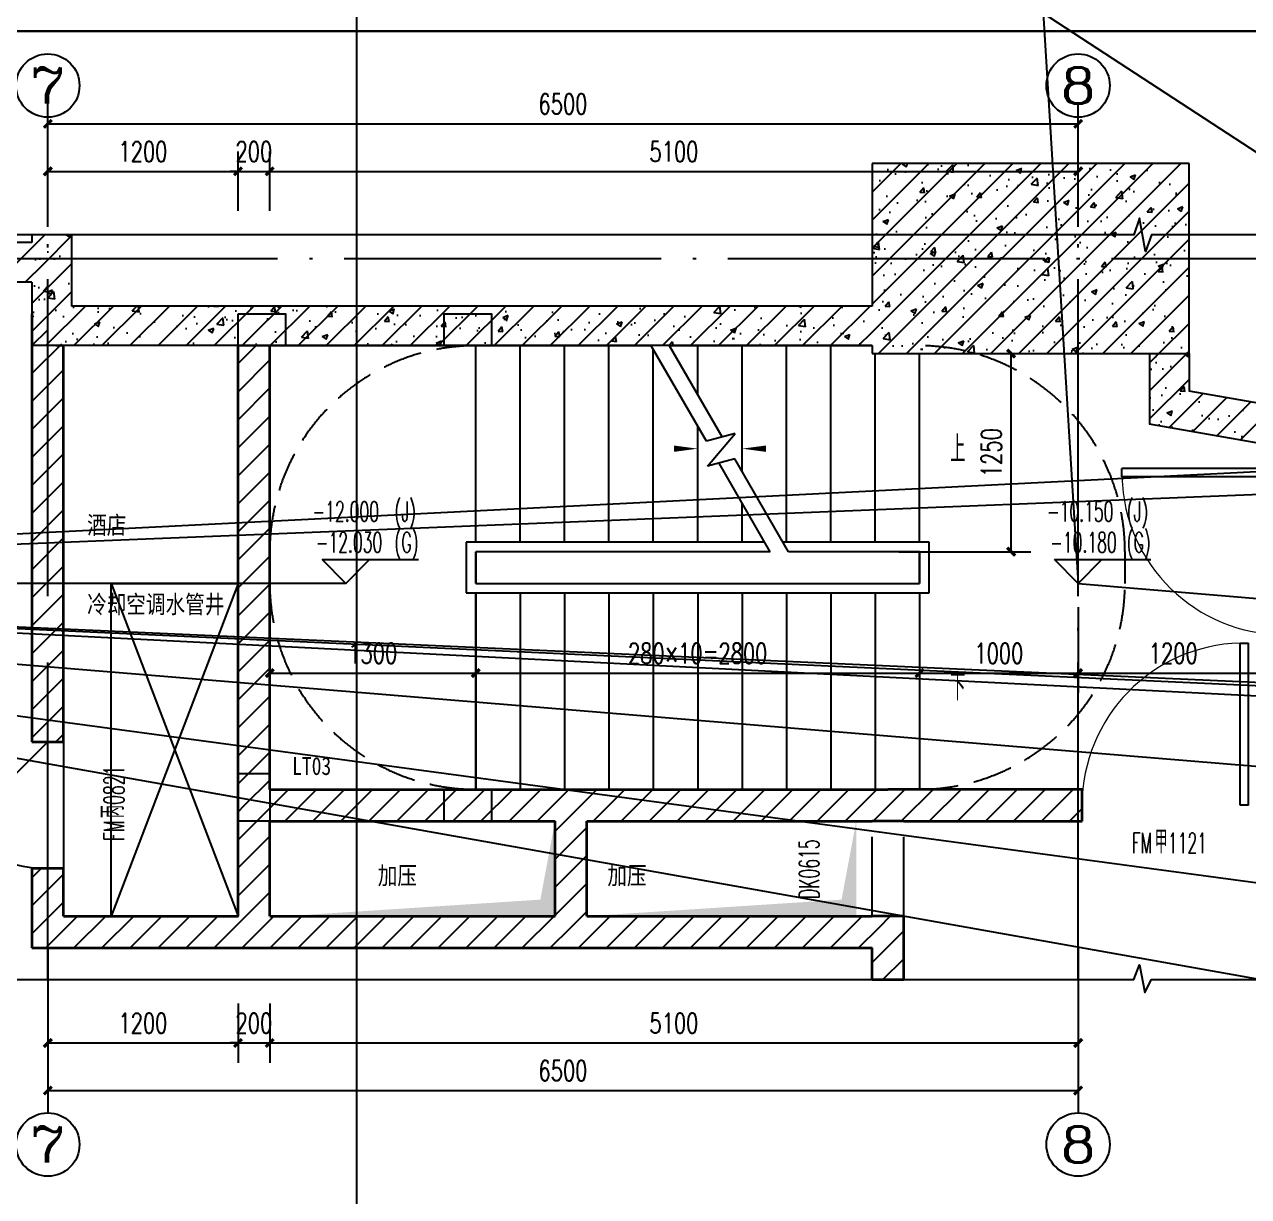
# Model space of a CAD drawing. Header units: millimetres. Extents: x 434053 to 1059003, y -2417481 to 936527.
# Drawn here: x 532129 to 539851, y -1795079 to -1787684 of the extents above; entities that cross this region are included whole.
import ezdxf
from ezdxf.enums import TextEntityAlignment as Align

# ---------------------------------------------------------------- set-up
doc = ezdxf.new("R2010")
doc.units = ezdxf.units.MM
doc.header["$LTSCALE"] = 1000
doc.header["$MEASUREMENT"] = 0
for name, pattern in [('DASH', [0.35, 0.25, -0.1]), ('DASHED', [0.75, 0.5, -0.25]), ('DOTE', [2.42, 2, -0.2, 0.02, -0.2])]:
    doc.linetypes.add(name, pattern=pattern)
doc.layers.get('Defpoints').update_dxf_attribs({"color": 6})
doc.layers.add('20221202建筑修改', color=6, linetype='Continuous', plot=False)
for name, color, linetype in [('A-ANNO-DIMS', 3, 'Continuous'), ('A-AXIS', 16, 'DOTE'), ('A-COLS', 6, 'Continuous'), ('A-WALL-PATT', 8, 'Continuous'), ('A_WALL(防火墙)', 151, 'Continuous'), ('AXIS', 3, 'Continuous'), ('AXIS_TEXT', 7, 'Continuous'), ('DIM_ELEV', 3, 'Continuous'), ('DIM_SYMB', 3, 'Continuous'), ('DOOR_FIRE', 4, 'Continuous'), ('DOOR_FIRE_TEXT', 7, 'Continuous'), ('HZHZNEWPLOTLAYER#@$TT', 7, 'Continuous'), ('PUB_DIM', 83, 'Continuous'), ('PUB_HATCH', 8, 'Continuous'), ('PUB_TEXT', 7, 'Continuous'), ('STAIR', 2, 'Continuous'), ('TZ', 6, 'Continuous'), ('WINDOW', 4, 'Continuous'), ('WINDOW_TEXT', 7, 'Continuous'), ('人防墙', 6, 'Continuous'), ('建筑-楼板开洞', 251, 'Continuous')]:
    doc.layers.add(name, color=color, linetype=linetype)
doc.layers.add('A-ANNO-TEXT', color=7, linetype='Continuous', lineweight=25)
doc.layers.add('A-WALL', color=5, linetype='Continuous', lineweight=35)
doc.styles.add('_TCH_AXIS', font='COMPLEX', dxfattribs={"bigfont": 'GBCBIG'})
doc.styles.add('_TCH_DIM', font='SIMPLEX.shx', dxfattribs={"width": 0.8, "height": 3, "bigfont": 'GBCBIG.shx'})
doc.styles.add('_TCH_DIM_T3', font='SIMPLEX', dxfattribs={"width": 0.705882, "bigfont": 'GBCBIG'})
doc.styles.add('_TCH_WINDOW', font='SIMPLEX.shx', dxfattribs={"width": 0.8, "height": 3.5, "bigfont": 'GBCBIG.shx'})
doc.styles.add('COMPLEX', font='COMPLEX')
doc.styles.add('TITXV', font='', dxfattribs={"width": 0.8})
doc.styles.get('TITXV').set_extended_font_data('SimSun')
doc.dimstyles.new('_TCH_ARCH&&50', dxfattribs={"dimtxt": 127.5, "dimasz": 50, "dimexe": 125, "dimexo": 150, "dimgap": 61.25, "dimtad": 1, "dimdec": 0, "dimzin": 0, "dimdsep": 46, "dimtxsty": '_TCH_DIM_T3', "dimblk": 'ARCHTICK', "dimcen": 0.09, "dimclrt": 7, "dimazin": 2, "dimtfac": 1, "dimtdec": 0, "dimtix": 1, "dimtmove": 2, "dimatfit": 3, "dimfxl": 1, "dimtolj": 1, "dimtzin": 0, "dimarcsym": 0})
pattern_1 = [(45, (-1713816.56, -1462893.01), (-88.388383, 88.388383), [])]
pattern_2 = [(45, (-1713816.56, -1462982.77), (-88.3883476, 88.3883476), []), (50, (-1713816.56, -1462982.77), (358.63009, -31.376067), [37.5, -412.5]), (355, (-1713816.56, -1462982.77), (-69.375667, 376.096067), [30, -330]), (100.4514, (-1713786.68, -1462985.4), (289.25469, 344.71977), [31.870095, -350.571056]), (46.1842, (-1713816.56, -1462882.77), (533.620524, -82.75951), [56.25, -618.75]), (96.6356, (-1713772.1, -1462889.67), (467.33135, 487.05894), [47.80514, -525.8565]), (351.1842, (-1713816.56, -1462882.77), (467.33097, 487.0593), [45, -495]), (21, (-1713766.56, -1462907.77), (298.453526, -201.309445), [37.5, -412.5]), (326, (-1713766.56, -1462907.77), (121.657666, 362.57502), [30, -330]), (71.4514, (-1713741.7, -1462924.55), (420.111314, 161.26525), [31.870095, -350.571056]), (37.5, (-1713816.56, -1462982.77), (6.079928, 166.446927), [0, -326, 0, -335, 0, -331.25]), (7.5, (-1713816.56, -1462982.77), (131.534769, 197.205856), [0, -191, 0, -318.5, 0, -126.25]), (327.5, (-1713928.06, -1462982.77), (266.911218, -11.277436), [0, -125, 0, -390, 0, -517.5]), (317.5, (-1713978.06, -1462982.77), (291.593085, 50.05249), [0, -162.5, 0, -259, 0, -367.5])]

# ---------------------------------------------------------------- blocks, each defined once
blk = doc.blocks.new('_AXISO')
blk.add_circle((0, 0), 0.5)
at = {"layer": 'AXIS_TEXT', "style": 'COMPLEX', "width": 1.041667}
blk.add_attdef('A', text='', height=0.56, dxfattribs=at).set_placement((-0.25, -0.28), (0.25, -0.28), align=Align.FIT)
blk = doc.blocks.new('_ArchTick')
at = {"color": 0, "linetype": 'ByBlock', "const_width": 0.4}
blk.add_lwpolyline([(-0.5, -0.5), (0.5, 0.5)], dxfattribs=at)
blk = doc.blocks.new('*D2459')
at = {"layer": 'Defpoints', "color": 0, "transparency": 16777216}
for p in [(2150, 2900), (8650, 2900), (8650, 2100)]:
    blk.add_point(p, dxfattribs=at)
at = {"layer": 'PUB_DIM', "color": 0, "lineweight": -2, "transparency": 16777216}
for p, q in [((2150, 2750), (2150, 1975)), ((8650, 2750), (8650, 1975)), ((2150, 2100), (8650, 2100))]:
    blk.add_line(p, q, dxfattribs=at)
at = {"layer": 'PUB_DIM', "color": 0, "lineweight": -2, "transparency": 16777216, "xscale": 50, "yscale": 50, "zscale": 50, "rotation": 180}
blk.add_blockref('_ArchTick', (2150, 2100), dxfattribs=at)
at = {"layer": 'PUB_DIM', "color": 0, "lineweight": -2, "transparency": 16777216, "xscale": 50, "yscale": 50, "zscale": 50}
blk.add_blockref('_ArchTick', (8650, 2100), dxfattribs=at)
at = {"layer": 'PUB_DIM', "color": 7, "transparency": 16777216, "insert": (5400, 2225), "char_height": 127.5, "attachment_point": 5, "style": '_TCH_DIM_T3'}
blk.add_mtext('\\A1;6500', dxfattribs=at)
blk = doc.blocks.new('*D2473')
at = {"layer": 'Defpoints', "color": 0, "transparency": 16777216}
for p in [(2150, 2800), (3350, 2800), (3350, 2400)]:
    blk.add_point(p, dxfattribs=at)
at = {"layer": 'PUB_DIM', "color": 0, "lineweight": -2, "transparency": 16777216}
for p, q in [((2150, 2650), (2150, 2275)), ((3350, 2650), (3350, 2275)), ((2150, 2400), (3350, 2400))]:
    blk.add_line(p, q, dxfattribs=at)
at = {"layer": 'PUB_DIM', "color": 0, "lineweight": -2, "transparency": 16777216, "xscale": 50, "yscale": 50, "zscale": 50, "rotation": 180}
blk.add_blockref('_ArchTick', (2150, 2400), dxfattribs=at)
at = {"layer": 'PUB_DIM', "color": 0, "lineweight": -2, "transparency": 16777216, "xscale": 50, "yscale": 50, "zscale": 50}
blk.add_blockref('_ArchTick', (3350, 2400), dxfattribs=at)
at = {"layer": 'PUB_DIM', "color": 7, "transparency": 16777216, "insert": (2750, 2525), "char_height": 127.5, "attachment_point": 5, "style": '_TCH_DIM_T3'}
blk.add_mtext('\\A1;1200', dxfattribs=at)
blk = doc.blocks.new('*D2474')
at = {"layer": 'Defpoints', "color": 0, "transparency": 16777216}
for p in [(3350, 2800), (3550, 2800), (3550, 2400)]:
    blk.add_point(p, dxfattribs=at)
at = {"layer": 'PUB_DIM', "color": 0, "lineweight": -2, "transparency": 16777216}
for p, q in [((3350, 2650), (3350, 2275)), ((3550, 2650), (3550, 2275)), ((3350, 2400), (3300, 2400)), ((3350, 2400), (3550, 2400)), ((3550, 2400), (3600, 2400))]:
    blk.add_line(p, q, dxfattribs=at)
at = {"layer": 'PUB_DIM', "color": 0, "lineweight": -2, "transparency": 16777216, "xscale": 50, "yscale": 50, "zscale": 50}
blk.add_blockref('_ArchTick', (3350, 2400), dxfattribs=at)
at = {"layer": 'PUB_DIM', "color": 0, "lineweight": -2, "transparency": 16777216, "xscale": 50, "yscale": 50, "zscale": 50, "rotation": 180}
blk.add_blockref('_ArchTick', (3550, 2400), dxfattribs=at)
at = {"layer": 'PUB_DIM', "color": 7, "transparency": 16777216, "insert": (3450, 2525), "char_height": 127.5, "attachment_point": 5, "style": '_TCH_DIM_T3'}
blk.add_mtext('\\A1;200', dxfattribs=at)
blk = doc.blocks.new('*D2475')
at = {"layer": 'Defpoints', "color": 0, "transparency": 16777216}
for p in [(3550, 2800), (8650, 2800), (8650, 2400)]:
    blk.add_point(p, dxfattribs=at)
at = {"layer": 'PUB_DIM', "color": 0, "lineweight": -2, "transparency": 16777216}
for p, q in [((3550, 2650), (3550, 2275)), ((8650, 2650), (8650, 2275)), ((3550, 2400), (8650, 2400))]:
    blk.add_line(p, q, dxfattribs=at)
at = {"layer": 'PUB_DIM', "color": 0, "lineweight": -2, "transparency": 16777216, "xscale": 50, "yscale": 50, "zscale": 50, "rotation": 180}
blk.add_blockref('_ArchTick', (3550, 2400), dxfattribs=at)
at = {"layer": 'PUB_DIM', "color": 0, "lineweight": -2, "transparency": 16777216, "xscale": 50, "yscale": 50, "zscale": 50}
blk.add_blockref('_ArchTick', (8650, 2400), dxfattribs=at)
at = {"layer": 'PUB_DIM', "color": 7, "transparency": 16777216, "insert": (6100, 2525), "char_height": 127.5, "attachment_point": 5, "style": '_TCH_DIM_T3'}
blk.add_mtext('\\A1;5100', dxfattribs=at)
blk = doc.blocks.new('*D2476')
at = {"layer": 'Defpoints', "color": 0, "transparency": 16777216}
for p in [(8650, 8200), (2150, 7400), (8650, 7400)]:
    blk.add_point(p, dxfattribs=at)
at = {"layer": 'PUB_DIM', "color": 0, "lineweight": -2, "transparency": 16777216}
for p, q in [((2150, 7550), (2150, 8325)), ((8650, 7550), (8650, 8325)), ((2150, 8200), (8650, 8200))]:
    blk.add_line(p, q, dxfattribs=at)
at = {"layer": 'PUB_DIM', "color": 0, "lineweight": -2, "transparency": 16777216, "xscale": 50, "yscale": 50, "zscale": 50, "rotation": 180}
blk.add_blockref('_ArchTick', (2150, 8200), dxfattribs=at)
at = {"layer": 'PUB_DIM', "color": 0, "lineweight": -2, "transparency": 16777216, "xscale": 50, "yscale": 50, "zscale": 50}
blk.add_blockref('_ArchTick', (8650, 8200), dxfattribs=at)
at = {"layer": 'PUB_DIM', "color": 7, "transparency": 16777216, "insert": (5400, 8325), "char_height": 127.5, "attachment_point": 5, "style": '_TCH_DIM_T3'}
blk.add_mtext('\\A1;6500', dxfattribs=at)
blk = doc.blocks.new('*D2477')
at = {"layer": 'Defpoints', "color": 0, "transparency": 16777216}
for p in [(3350, 7900), (2150, 7500), (3350, 7500)]:
    blk.add_point(p, dxfattribs=at)
at = {"layer": 'PUB_DIM', "color": 0, "lineweight": -2, "transparency": 16777216}
for p, q in [((2150, 7650), (2150, 8025)), ((3350, 7650), (3350, 8025)), ((2150, 7900), (3350, 7900))]:
    blk.add_line(p, q, dxfattribs=at)
at = {"layer": 'PUB_DIM', "color": 0, "lineweight": -2, "transparency": 16777216, "xscale": 50, "yscale": 50, "zscale": 50, "rotation": 180}
blk.add_blockref('_ArchTick', (2150, 7900), dxfattribs=at)
at = {"layer": 'PUB_DIM', "color": 0, "lineweight": -2, "transparency": 16777216, "xscale": 50, "yscale": 50, "zscale": 50}
blk.add_blockref('_ArchTick', (3350, 7900), dxfattribs=at)
at = {"layer": 'PUB_DIM', "color": 7, "transparency": 16777216, "insert": (2750, 8025), "char_height": 127.5, "attachment_point": 5, "style": '_TCH_DIM_T3'}
blk.add_mtext('\\A1;1200', dxfattribs=at)
blk = doc.blocks.new('*D2478')
at = {"layer": 'Defpoints', "color": 0, "transparency": 16777216}
for p in [(3550, 7900), (3350, 7500), (3550, 7500)]:
    blk.add_point(p, dxfattribs=at)
at = {"layer": 'PUB_DIM', "color": 0, "lineweight": -2, "transparency": 16777216}
for p, q in [((3350, 7650), (3350, 8025)), ((3550, 7650), (3550, 8025)), ((3350, 7900), (3300, 7900)), ((3350, 7900), (3550, 7900)), ((3550, 7900), (3600, 7900))]:
    blk.add_line(p, q, dxfattribs=at)
at = {"layer": 'PUB_DIM', "color": 0, "lineweight": -2, "transparency": 16777216, "xscale": 50, "yscale": 50, "zscale": 50}
blk.add_blockref('_ArchTick', (3350, 7900), dxfattribs=at)
at = {"layer": 'PUB_DIM', "color": 0, "lineweight": -2, "transparency": 16777216, "xscale": 50, "yscale": 50, "zscale": 50, "rotation": 180}
blk.add_blockref('_ArchTick', (3550, 7900), dxfattribs=at)
at = {"layer": 'PUB_DIM', "color": 7, "transparency": 16777216, "insert": (3450, 8025), "char_height": 127.5, "attachment_point": 5, "style": '_TCH_DIM_T3'}
blk.add_mtext('\\A1;200', dxfattribs=at)
blk = doc.blocks.new('*D2479')
at = {"layer": 'Defpoints', "color": 0, "transparency": 16777216}
for p in [(8650, 7900), (3550, 7500), (8650, 7500)]:
    blk.add_point(p, dxfattribs=at)
at = {"layer": 'PUB_DIM', "color": 0, "lineweight": -2, "transparency": 16777216}
for p, q in [((3550, 7650), (3550, 8025)), ((8650, 7650), (8650, 8025)), ((3550, 7900), (8650, 7900))]:
    blk.add_line(p, q, dxfattribs=at)
at = {"layer": 'PUB_DIM', "color": 0, "lineweight": -2, "transparency": 16777216, "xscale": 50, "yscale": 50, "zscale": 50, "rotation": 180}
blk.add_blockref('_ArchTick', (3550, 7900), dxfattribs=at)
at = {"layer": 'PUB_DIM', "color": 0, "lineweight": -2, "transparency": 16777216, "xscale": 50, "yscale": 50, "zscale": 50}
blk.add_blockref('_ArchTick', (8650, 7900), dxfattribs=at)
at = {"layer": 'PUB_DIM', "color": 7, "transparency": 16777216, "insert": (6100, 8025), "char_height": 127.5, "attachment_point": 5, "style": '_TCH_DIM_T3'}
blk.add_mtext('\\A1;5100', dxfattribs=at)
blk = doc.blocks.new('ASDGFSDFG')
blk.add_lwpolyline([(0, 7925), (14325, 7925), (14325, 0), (0, 0)], close=True)
blk = doc.blocks.new('A$C41BC708E')
at = {"layer": 'TZ'}
for points in [[(209.4, 11725), (509.4, 11725), (509.4, 11525), (209.4, 11525)], [(1509.4, 11725), (1809.4, 11725), (1809.4, 11525), (1509.4, 11525)], [(209.4, 8525), (209.4, 8825), (409.4, 8825), (409.4, 8525)], [(1509.4, 8725), (1809.4, 8725), (1809.4, 8525), (1509.4, 8525)]]:
    blk.add_lwpolyline(points, close=True, dxfattribs=at)
blk = doc.blocks.new('*D2188')
at = {"layer": 'A-ANNO-DIMS', "color": 0, "lineweight": -2, "transparency": 16777216}
for p, q in [((538775.9, -1791360.3), (538775.9, -1791901.3)), ((539975.9, -1791360.3), (539975.9, -1791901.3)), ((538775.9, -1791776.3), (539975.9, -1791776.3))]:
    blk.add_line(p, q, dxfattribs=at)
at = {"layer": 'Defpoints', "color": 0, "transparency": 16777216}
for p in [(538775.9, -1791210.3), (539975.9, -1791210.3), (539975.9, -1791776.3)]:
    blk.add_point(p, dxfattribs=at)
at = {"layer": 'A-ANNO-DIMS', "color": 0, "lineweight": -2, "transparency": 16777216, "xscale": 50, "yscale": 50, "zscale": 50, "rotation": 180}
blk.add_blockref('_ArchTick', (538775.9, -1791776.3), dxfattribs=at)
at = {"layer": 'A-ANNO-DIMS', "color": 0, "lineweight": -2, "transparency": 16777216, "xscale": 50, "yscale": 50, "zscale": 50}
blk.add_blockref('_ArchTick', (539975.9, -1791776.3), dxfattribs=at)
at = {"layer": 'A-ANNO-DIMS', "color": 7, "transparency": 16777216, "insert": (539375.9, -1791651.3), "char_height": 127.5, "attachment_point": 5, "style": '_TCH_DIM_T3'}
blk.add_mtext('\\A1;1200', dxfattribs=at)
blk = doc.blocks.new('*D2189')
at = {"layer": 'A-ANNO-DIMS', "color": 0, "lineweight": -2, "transparency": 16777216}
for p, q in [((537775.9, -1791360.3), (537775.9, -1791901.3)), ((538775.9, -1791360.3), (538775.9, -1791901.3)), ((537775.9, -1791776.3), (538775.9, -1791776.3))]:
    blk.add_line(p, q, dxfattribs=at)
at = {"layer": 'Defpoints', "color": 0, "transparency": 16777216}
for p in [(537775.9, -1791210.3), (538775.9, -1791210.3), (538775.9, -1791776.3)]:
    blk.add_point(p, dxfattribs=at)
at = {"layer": 'A-ANNO-DIMS', "color": 0, "lineweight": -2, "transparency": 16777216, "xscale": 50, "yscale": 50, "zscale": 50, "rotation": 180}
blk.add_blockref('_ArchTick', (537775.9, -1791776.3), dxfattribs=at)
at = {"layer": 'A-ANNO-DIMS', "color": 0, "lineweight": -2, "transparency": 16777216, "xscale": 50, "yscale": 50, "zscale": 50}
blk.add_blockref('_ArchTick', (538775.9, -1791776.3), dxfattribs=at)
at = {"layer": 'A-ANNO-DIMS', "color": 7, "transparency": 16777216, "insert": (538275.9, -1791651.3), "char_height": 127.5, "attachment_point": 5, "style": '_TCH_DIM_T3'}
blk.add_mtext('\\A1;1000', dxfattribs=at)
blk = doc.blocks.new('*D2190')
at = {"layer": 'A-ANNO-DIMS', "color": 0, "lineweight": -2, "transparency": 16777216}
for p, q in [((534975.9, -1791360.3), (534975.9, -1791901.3)), ((537775.9, -1791360.3), (537775.9, -1791901.3)), ((534975.9, -1791776.3), (537775.9, -1791776.3))]:
    blk.add_line(p, q, dxfattribs=at)
at = {"layer": 'Defpoints', "color": 0, "transparency": 16777216}
for p in [(534975.9, -1791210.3), (537775.9, -1791210.3), (537775.9, -1791776.3)]:
    blk.add_point(p, dxfattribs=at)
at = {"layer": 'A-ANNO-DIMS', "color": 0, "lineweight": -2, "transparency": 16777216, "xscale": 50, "yscale": 50, "zscale": 50, "rotation": 180}
blk.add_blockref('_ArchTick', (534975.9, -1791776.3), dxfattribs=at)
at = {"layer": 'A-ANNO-DIMS', "color": 0, "lineweight": -2, "transparency": 16777216, "xscale": 50, "yscale": 50, "zscale": 50}
blk.add_blockref('_ArchTick', (537775.9, -1791776.3), dxfattribs=at)
at = {"layer": 'A-ANNO-DIMS', "color": 7, "transparency": 16777216, "insert": (536375.9, -1791651.3), "char_height": 127.5, "attachment_point": 5, "style": '_TCH_DIM_T3'}
blk.add_mtext('\\A1;280×10=2800', dxfattribs=at)
blk = doc.blocks.new('*D2191')
at = {"layer": 'A-ANNO-DIMS', "color": 0, "lineweight": -2, "transparency": 16777216}
for p, q in [((533675.9, -1791360.3), (533675.9, -1791901.3)), ((534975.9, -1791360.3), (534975.9, -1791901.3)), ((533675.9, -1791776.3), (534975.9, -1791776.3))]:
    blk.add_line(p, q, dxfattribs=at)
at = {"layer": 'Defpoints', "color": 0, "transparency": 16777216}
for p in [(533675.9, -1791210.3), (534975.9, -1791210.3), (534975.9, -1791776.3)]:
    blk.add_point(p, dxfattribs=at)
at = {"layer": 'A-ANNO-DIMS', "color": 0, "lineweight": -2, "transparency": 16777216, "xscale": 50, "yscale": 50, "zscale": 50, "rotation": 180}
blk.add_blockref('_ArchTick', (533675.9, -1791776.3), dxfattribs=at)
at = {"layer": 'A-ANNO-DIMS', "color": 0, "lineweight": -2, "transparency": 16777216, "xscale": 50, "yscale": 50, "zscale": 50}
blk.add_blockref('_ArchTick', (534975.9, -1791776.3), dxfattribs=at)
at = {"layer": 'A-ANNO-DIMS', "color": 7, "transparency": 16777216, "insert": (534325.9, -1791651.3), "char_height": 127.5, "attachment_point": 5, "style": '_TCH_DIM_T3'}
blk.add_mtext('\\A1;1300', dxfattribs=at)
blk = doc.blocks.new('*D2195')
at = {"layer": 'A-ANNO-DIMS', "color": 0, "lineweight": -2, "transparency": 16777216}
for p, q in [((537645.9, -1789760.3), (538478.4, -1789760.3)), ((538353.4, -1791010.3), (538353.4, -1789760.3)), ((537645.9, -1791010.3), (538478.4, -1791010.3))]:
    blk.add_line(p, q, dxfattribs=at)
at = {"layer": 'Defpoints', "color": 0, "transparency": 16777216}
for p in [(537495.9, -1789760.3), (538353.4, -1789760.3), (537495.9, -1791010.3)]:
    blk.add_point(p, dxfattribs=at)
at = {"layer": 'A-ANNO-DIMS', "color": 0, "lineweight": -2, "transparency": 16777216, "xscale": 50, "yscale": 50, "zscale": 50}
for p, rotation in [((538353.4, -1789760.3), 90), ((538353.4, -1791010.3), 270)]:
    blk.add_blockref('_ArchTick', p, dxfattribs=dict(at, rotation=rotation))
at = {"layer": 'A-ANNO-DIMS', "color": 7, "transparency": 16777216, "insert": (538228.4, -1790385.3), "char_height": 127.5, "attachment_point": 5, "rotation": 90, "style": '_TCH_DIM_T3'}
blk.add_mtext('\\A1;1250', dxfattribs=at)
blk = doc.blocks.new('$DorLib2D$00000001')
for p, q in [((0.45, 0.975), (0.5, 0.975)), ((0.45, 0), (0.45, 0.975)), ((0.5, 0), (0.5, 0.975)), ((0.5, 0), (0.45, 0))]:
    blk.add_line(p, q)
at = {"lineweight": 13}
blk.add_arc((0.475, 0), 0.975, 91.46928, 180, dxfattribs=at)
blk = doc.blocks.new('$DorLib2D$00000114')
at = {"color": 0}
blk.add_line((0.5, 0), (-0.2071, 0.7071), dxfattribs=at)
blk.add_arc((0.5, 0), 1, 135, 180, dxfattribs=at)
blk = doc.blocks.new('adfasgsfh435')
at = {"layer": 'A-AXIS'}
for p, q in [((2150, 2800), (2150, 7500)), ((8650, 2800), (8650, 7500)), ((1600, 7350), (10800, 7350))]:
    blk.add_line(p, q, dxfattribs=at)
at = {"layer": 'AXIS'}
for p, q in [((2150, 7700), (2150, 8241)), ((8650, 7700), (8650, 8241)), ((2150, 3000), (2150, 1959)), ((8650, 3000), (8650, 1959))]:
    blk.add_line(p, q, dxfattribs=at)
at = {"layer": 'DIM_SYMB'}
blk.add_lwpolyline([(10800, 7500), (9113.4, 7500), (9075.2, 7395), (9038.2, 7605), (9000.9, 7500), (1600, 7500), (1600, 5380.9), (1530.8, 5342.7), (1650.7, 5305.7), (1600, 5268.4), (1600, 2800), (9000.9, 2800), (9038.2, 2893.7), (9070.8, 2719), (9113.4, 2800), (10800, 2800), (10800, 5268.4), (10895, 5305.7), (10721.8, 5342.7), (10800, 5380.9), (10800, 7500)], dxfattribs=at)
at = {"layer": 'AXIS'}
ref = blk.add_blockref('_AXISO', (2150, 8441), dxfattribs=dict(at, xscale=400, yscale=400, zscale=400))
ref.add_attrib('A', '7', dxfattribs={"layer": 'AXIS_TEXT', "height": 226.3, "style": '_TCH_AXIS', "width": 1.5}).set_placement((2036.9, 8327.9), (2263.1, 8327.9), align=Align.FIT)
ref = blk.add_blockref('_AXISO', (8650, 8441), dxfattribs=dict(at, xscale=400, yscale=400, zscale=400))
ref.add_attrib('A', '8', dxfattribs={"layer": 'AXIS_TEXT', "height": 226.3, "style": '_TCH_AXIS', "width": 1.5}).set_placement((8536.9, 8327.9), (8763.1, 8327.9), align=Align.FIT)
ref = blk.add_blockref('_AXISO', (2150, 1759), dxfattribs=dict(at, xscale=400, yscale=400, zscale=400))
ref.add_attrib('A', '7', dxfattribs={"layer": 'AXIS_TEXT', "height": 226.3, "style": '_TCH_AXIS', "width": 1.5}).set_placement((2036.9, 1645.9), (2263.1, 1645.9), align=Align.FIT)
ref = blk.add_blockref('_AXISO', (8650, 1759), dxfattribs=dict(at, xscale=400, yscale=400, zscale=400))
ref.add_attrib('A', '8', dxfattribs={"layer": 'AXIS_TEXT', "height": 226.3, "style": '_TCH_AXIS', "width": 1.5}).set_placement((8536.9, 1645.9), (8763.1, 1645.9), align=Align.FIT)
at = {"layer": 'PUB_DIM'}
for p1, p2, distance, picture, middle in [((2150, 7400), (8650, 7400), 800, '*D2476', (5400, 8325)), ((2150, 7500), (3350, 7500), 400, '*D2477', (2750, 8025)), ((3350, 7500), (3550, 7500), 400, '*D2478', (3450, 8025)), ((3550, 7500), (8650, 7500), 400, '*D2479', (6100, 8025)), ((2150, 2900), (8650, 2900), -800, '*D2459', (5400, 2225)), ((2150, 2800), (3350, 2800), -400, '*D2473', (2750, 2525)), ((3350, 2800), (3550, 2800), -400, '*D2474', (3450, 2525)), ((3550, 2800), (8650, 2800), -400, '*D2475', (6100, 2525))]:
    dim = blk.add_aligned_dim(p1=p1, p2=p2, distance=distance, dimstyle='_TCH_ARCH&&50', dxfattribs=at)
    dim.commit()
    dim.dimension.update_dxf_attribs({"geometry": picture, "text_midpoint": middle})

msp = doc.modelspace()

# ---------------------------------------------------------------- hatches: boundary and pattern name
at = {"layer": 'A-WALL-PATT'}
h = msp.add_hatch(dxfattribs=at)
h.set_pattern_fill('钢筋混凝土', color=256, scale=50, style=0)
h.set_pattern_definition(pattern_2)
h.paths.add_polyline_path([(539475.9, -1789760.3), (539475.9, -1788560.3), (537475.9, -1788560.3), (537475.9, -1789760.3)])
h = msp.add_hatch(dxfattribs=at)
h.set_pattern_fill('普通砖', color=256, scale=50, style=0)
h.set_pattern_definition(pattern_1)
h.paths.add_polyline_path([(532175.9, -1789510.3), (532375.9, -1789710.3), (532325.9, -1789710.3), (532175.9, -1789510.3)])
h = msp.add_hatch(dxfattribs=at)
h.set_pattern_fill('普通砖', color=256, scale=50, style=0)
h.set_pattern_definition(pattern_1)
h.paths.add_polyline_path([(532175.9, -1789510.3), (532175.9, -1792210.3), (532375.9, -1792210.3), (532375.9, -1789710.3)])
h = msp.add_hatch(dxfattribs=at)
h.set_pattern_fill('普通砖', color=256, scale=50, style=0)
h.set_pattern_definition(pattern_1)
h.paths.add_polyline_path([(533609.3, -1792610.3), (533675.9, -1792510.3), (533675.9, -1789710.1), (533475.9, -1789710.1), (533475.9, -1792610.3)])
h = msp.add_hatch(dxfattribs=at)
h.set_pattern_fill('普通砖', color=256, scale=50, style=0)
h.set_pattern_definition(pattern_1)
h.paths.add_polyline_path([(533609.3, -1792610.3), (533675.9, -1792710.3), (535475.9, -1792710.3), (535575.9, -1792643.6), (535575.9, -1792510.3), (533675.9, -1792510.3)])
h = msp.add_hatch(dxfattribs=at)
h.set_pattern_fill('普通砖', color=256, scale=50, style=0)
h.set_pattern_definition(pattern_1)
h.paths.add_polyline_path([(535575.9, -1792643.6), (535675.9, -1792710.3), (537475.9, -1792710.3), (537575.9, -1792643.6), (537575.9, -1792510.3), (535575.9, -1792510.3)])
h = msp.add_hatch(dxfattribs=at)
h.set_pattern_fill('普通砖', color=256, scale=50, style=0)
h.set_pattern_definition(pattern_1)
h.paths.add_polyline_path([(537675.9, -1792710.3), (538800.9, -1792710.3), (538800.9, -1792510.3), (537575.9, -1792510.3), (537575.9, -1792643.6)])
h = msp.add_hatch(dxfattribs=at)
h.set_pattern_fill('普通砖', color=256, scale=50, style=0)
h.set_pattern_definition(pattern_1)
h.paths.add_polyline_path([(533575.9, -1793376.9), (533675.9, -1793310.3), (533675.9, -1792710.3), (533609.3, -1792610.3), (533475.9, -1792610.3), (533475.9, -1793310.3)])
h = msp.add_hatch(dxfattribs=at)
h.set_pattern_fill('普通砖', color=256, scale=50, style=0)
h.set_pattern_definition(pattern_1)
h.paths.add_polyline_path([(535575.9, -1793376.9), (535675.9, -1793310.3), (535675.9, -1792710.3), (535575.9, -1792643.6), (535475.9, -1792710.3), (535475.9, -1793310.3)])
h = msp.add_hatch(dxfattribs=at)
h.set_pattern_fill('普通砖', color=256, scale=50, style=0)
h.set_pattern_definition(pattern_1)
h.paths.add_polyline_path([(537475.9, -1792710.3), (537675.9, -1792710.3), (537575.9, -1792643.6)])
h = msp.add_hatch(dxfattribs=at)
h.set_pattern_fill('普通砖', color=256, scale=50, style=0)
h.set_pattern_definition(pattern_1)
h.paths.add_polyline_path([(532375.9, -1793310.3), (532375.9, -1793010.3), (532175.9, -1793010.3), (532175.9, -1793510.3)])
h = msp.add_hatch(dxfattribs=at)
h.set_pattern_fill('普通砖', color=256, scale=50, style=0)
h.set_pattern_definition(pattern_1)
h.paths.add_polyline_path([(532375.9, -1793310.3), (532175.9, -1793510.3), (533575.9, -1793510.3), (533575.9, -1793376.9), (533475.9, -1793310.3)])
h = msp.add_hatch(dxfattribs=at)
h.set_pattern_fill('普通砖', color=256, scale=50, style=0)
h.set_pattern_definition(pattern_1)
h.paths.add_polyline_path([(533575.9, -1793376.9), (533575.9, -1793510.3), (535575.9, -1793510.3), (535575.9, -1793376.9), (535475.9, -1793310.3), (533675.9, -1793310.3)])
h = msp.add_hatch(dxfattribs=at)
h.set_pattern_fill('普通砖', color=256, scale=50, style=0)
h.set_pattern_definition(pattern_1)
h.paths.add_polyline_path([(535575.9, -1793376.9), (535575.9, -1793510.3), (537475.9, -1793510.3), (537542.6, -1793410.3), (537475.9, -1793310.3), (535675.9, -1793310.3)])
h = msp.add_hatch(dxfattribs=at)
h.set_pattern_fill('普通砖', color=256, scale=50, style=0)
h.set_pattern_definition(pattern_1)
h.paths.add_polyline_path([(537675.9, -1793410.3), (537675.9, -1793310.3), (537475.9, -1793310.3), (537542.6, -1793410.3)])
h = msp.add_hatch(dxfattribs=at)
h.set_pattern_fill('普通砖', color=256, scale=50, style=0)
h.set_pattern_definition(pattern_1)
h.paths.add_polyline_path([(537675.9, -1793710.3), (537675.9, -1793410.3), (537542.6, -1793410.3), (537475.9, -1793510.3), (537475.9, -1793710.3)])
at = {"layer": 'PUB_HATCH'}
h = msp.add_hatch(dxfattribs=at)
h.set_pattern_fill('钢筋混凝土', color=256, scale=50, style=0)
h.set_pattern_definition(pattern_2)
h.paths.add_polyline_path([(532175.9, -1789010.3), (532175.9, -1789060.2), (532259.3, -1789210.2), (532425.9, -1789260.2), (532425.9, -1789010.3)])
h = msp.add_hatch(dxfattribs=at)
h.set_pattern_fill('钢筋混凝土', color=256, scale=50, style=0)
h.set_pattern_definition(pattern_2)
h.paths.add_polyline_path([(532259.3, -1789210.2), (532175.9, -1789060.2), (531725.9, -1789060.2), (531725.9, -1789310.2), (532175.9, -1789310.2)])
h = msp.add_hatch(dxfattribs=at)
h.set_pattern_fill('钢筋混凝土', color=256, scale=50, style=0)
h.set_pattern_definition(pattern_2)
h.paths.add_polyline_path([(532259.3, -1789210.2), (532175.9, -1789310.2), (532175.9, -1789710.1), (532425.9, -1789460.1), (532425.9, -1789260.2)])
h = msp.add_hatch(dxfattribs=at)
h.set_pattern_fill('钢筋混凝土', color=256, scale=50, style=0)
h.set_pattern_definition(pattern_2)
h.paths.add_polyline_path([(533575.9, -1789710.1), (533575.9, -1789460.1), (532425.9, -1789460.1), (532175.9, -1789710.1)])
h = msp.add_hatch(dxfattribs=at)
h.set_pattern_fill('钢筋混凝土', color=256, scale=50, style=0)
h.set_pattern_definition(pattern_2)
h.paths.add_polyline_path([(537475.9, -1789710.1), (537475.9, -1789460.1), (533575.9, -1789460.1), (533575.9, -1789710.1)])
h = msp.add_hatch(dxfattribs=at)
h.set_pattern_fill('钢筋混凝土', color=256, scale=50, style=0)
h.set_pattern_definition(pattern_2)
h.paths.add_polyline_path([(539475.9, -1789760.3), (539225.9, -1789760.3), (539225.9, -1790206.3), (539475.9, -1789996.4)])
h = msp.add_hatch(dxfattribs=at)
h.set_pattern_fill('钢筋混凝土', color=256, scale=50, style=0)
h.set_pattern_definition(pattern_2)
h.paths.add_polyline_path([(540058.6, -1790352.5), (540101.9, -1790106.3), (539475.9, -1789996.4), (539225.9, -1790206.3)])
at = {"layer": '建筑-楼板开洞'}
h = msp.add_hatch(color=256, dxfattribs=at)
h.dxf.hatch_style = 1
h.paths.add_polyline_path([(535475.9, -1792710.3), (535475.9, -1793310.3), (533775.9, -1793310.3), (535383.4, -1793205.8)])
h = msp.add_hatch(color=256, dxfattribs=at)
h.dxf.hatch_style = 1
h.paths.add_polyline_path([(537375.9, -1792710.3), (537375.9, -1793310.3), (535675.9, -1793310.3), (537283.4, -1793205.8)])

# ---------------------------------------------------------------- linework, layer by layer
at = {"layer": '20221202建筑修改'}
msp.add_line((534156.4, -1791210.3), (525887.9, -1791210.3), dxfattribs=at)
for points in [[(700161.6, -1784252.8), (525887.9, -1791210.3), (704575.8, -1782207.8)], [(500113.9, -1786928.8), (525887.9, -1786928.8), (538290.9, -1783315.3), (538775.9, -1791210.3), (594213.9, -1795866.3), (684796.6, -1791660.3), (699245.4, -1799510.3)], [(500113.9, -1797002.8), (525887.9, -1797002.8), (534225.9, -1800435.3), (534225.9, -1784785.3), (553570.4, -1797407.2), (553409.5, -1790257.2)], [(525887.9, -1791210.3), (549879.5, -1795480.5), (554159.5, -1795480.5), (554159.5, -1799132.3), (549627.9, -1799132.3), (549659.5, -1795492.8)], [(584896.1, -1796075.8), (525887.9, -1791210.3), (594213.9, -1800414.3)], [(684774.4, -1799275.3), (525887.9, -1791210.3), (702998.4, -1799360.3)], [(654124.2, -1796937.3), (525887.9, -1791210.3)]]:
    msp.add_lwpolyline(points, dxfattribs=at)
at = {"layer": 'A-COLS'}
for p, q in [((539475.9, -1788560.3), (537475.9, -1788560.3)), ((537475.9, -1788560.3), (537475.9, -1789460.1)), ((539475.9, -1789760.3), (539475.9, -1788560.3)), ((537475.9, -1789710.1), (537475.9, -1789760.3)), ((537475.9, -1789760.3), (539475.9, -1789760.3))]:
    msp.add_line(p, q, dxfattribs=at)
at = {"layer": 'A-WALL'}
for p, q in [((532175.9, -1789510.3), (532175.9, -1792210.3)), ((532375.9, -1792210.3), (532375.9, -1789710.3)), ((533475.9, -1792610.3), (533475.9, -1789710.1)), ((533675.9, -1792510.3), (533675.9, -1789710.1)), ((532175.9, -1792210.3), (532375.9, -1792210.3)), ((533675.9, -1792510.3), (535575.9, -1792510.3)), ((535575.9, -1792510.3), (537575.9, -1792510.3)), ((538800.9, -1792510.3), (537575.9, -1792510.3)), ((538800.9, -1792710.3), (538800.9, -1792510.3)), ((533475.9, -1793310.3), (533475.9, -1792610.3)), ((533675.9, -1792710.3), (535475.9, -1792710.3)), ((533675.9, -1793310.3), (533675.9, -1792710.3)), ((535475.9, -1793310.3), (535475.9, -1792710.3)), ((535675.9, -1793310.3), (535675.9, -1792710.3)), ((535675.9, -1792710.3), (537475.9, -1792710.3)), ((537675.9, -1792710.3), (537475.9, -1792710.3)), ((537675.9, -1792710.3), (538800.9, -1792710.3)), ((532375.9, -1793010.3), (532175.9, -1793010.3)), ((532175.9, -1793010.3), (532175.9, -1793510.3)), ((532375.9, -1793310.3), (532375.9, -1793010.3)), ((532375.9, -1793310.3), (533475.9, -1793310.3)), ((533675.9, -1793310.3), (535475.9, -1793310.3)), ((535675.9, -1793310.3), (537475.9, -1793310.3)), ((537675.9, -1793310.3), (537475.9, -1793310.3)), ((537675.9, -1793410.3), (537675.9, -1793310.3)), ((537675.9, -1793710.3), (537675.9, -1793410.3)), ((532175.9, -1793510.3), (533575.9, -1793510.3)), ((533575.9, -1793510.3), (535575.9, -1793510.3)), ((535575.9, -1793510.3), (537475.9, -1793510.3)), ((537475.9, -1793710.3), (537475.9, -1793510.3)), ((537475.9, -1793710.3), (537675.9, -1793710.3))]:
    msp.add_line(p, q, dxfattribs=at)
at = {"layer": 'A_WALL(防火墙)'}
for p, q in [((532175.9, -1789510.3), (532175.9, -1789510.3)), ((532375.9, -1789710.3), (532325.9, -1789710.3))]:
    msp.add_line(p, q, dxfattribs=at)
at = {"layer": 'DIM_ELEV'}
for p, q in [((534156.4, -1791210.3), (534006.4, -1791060.3)), ((534006.4, -1791060.3), (534614.2, -1791060.3)), ((534156.4, -1791210.3), (534306.4, -1791060.3)), ((538775.9, -1791210.3), (538625.9, -1791060.3)), ((538625.9, -1791060.3), (539233.7, -1791060.3)), ((538775.9, -1791210.3), (538925.9, -1791060.3))]:
    msp.add_line(p, q, dxfattribs=at)
at = {"layer": 'DIM_SYMB'}
for points in [[(537915.9, -1791860.3, 0, 0, 0), (534325.9, -1791860.3, 0, 0, 0), (534325.9, -1790360.3, 0, 0, 0), (536375.9, -1790360.3, 0, 40, 0), (536225.9, -1790360.3, 0, 0, 0)], [(537915.9, -1790360.3, 0, 0, 0), (536655.9, -1790360.3, 0, 40, 0), (536805.9, -1790360.3, 0, 0, 0)]]:
    msp.add_lwpolyline(points, format="xyseb", dxfattribs=at)
at = {"layer": 'DOOR_FIRE'}
msp.add_lwpolyline([(532275.9, -1792210.3), (532375.9, -1792210.3), (532375.9, -1793010.3), (532275.9, -1793010.3)], close=True, dxfattribs=at)
at = {"layer": 'STAIR'}
for p, q in [((534975.9, -1789710.3), (533675.9, -1789710.3)), ((533675.9, -1789710.3), (533675.9, -1792510.3)), ((536082.9, -1789710.3), (534975.9, -1789710.3)), ((534975.9, -1790950.3), (534975.9, -1789710.3)), ((534975.9, -1790950.3), (534975.9, -1789710.3)), ((535255.9, -1790950.3), (535255.9, -1789710.3)), ((535535.9, -1790950.3), (535535.9, -1789710.3)), ((535815.9, -1790950.3), (535815.9, -1789710.3)), ((536431, -1790313.1), (536082.9, -1789710.3)), ((536095.9, -1790950.3), (536095.9, -1789732.8)), ((537475.9, -1789710.3), (536198.4, -1789710.3)), ((536531, -1790286.3), (536198.4, -1789710.3)), ((536375.9, -1790017.8), (536375.9, -1789710.3)), ((536655.9, -1790502.7), (536655.9, -1789710.3)), ((536935.9, -1790950.3), (536935.9, -1789710.3)), ((537215.9, -1790950.3), (537215.9, -1789710.3)), ((537495.9, -1790950.3), (537495.9, -1789760.3)), ((537775.9, -1790950.3), (537775.9, -1789760.3)), ((536375.9, -1790950.3), (536375.9, -1790217.8)), ((536611.4, -1790264.8), (536431, -1790313.1)), ((536438.5, -1790470.8), (536611.4, -1790264.8)), ((536610.9, -1790424.7), (536438.5, -1790470.8)), ((536948.9, -1791010.3), (536610.9, -1790424.7)), ((536833.5, -1791010.3), (536510.9, -1790451.5)), ((536655.9, -1790950.3), (536655.9, -1790702.7)), ((536798.8, -1790950.3), (534915.9, -1790950.3)), ((534915.9, -1790950.3), (534915.9, -1791270.3)), ((537835.9, -1790950.3), (536914.3, -1790950.3)), ((537835.9, -1791270.3), (537835.9, -1790950.3)), ((536833.5, -1791010.3), (534975.9, -1791010.3)), ((536833.5, -1791010.3), (534975.9, -1791010.3)), ((534975.9, -1791010.3), (534975.9, -1791210.3)), ((534975.9, -1791210.3), (534975.9, -1791010.3)), ((537775.9, -1791010.3), (536948.9, -1791010.3)), ((537775.9, -1791010.3), (536948.9, -1791010.3)), ((537775.9, -1791210.3), (537775.9, -1791010.3)), ((537775.9, -1791010.3), (537775.9, -1791210.3)), ((534975.9, -1791210.3), (537775.9, -1791210.3)), ((534975.9, -1791210.3), (537775.9, -1791210.3)), ((534915.9, -1791270.3), (537835.9, -1791270.3)), ((534975.9, -1791270.3), (534975.9, -1792510.3)), ((534975.9, -1792510.3), (534975.9, -1791270.3)), ((535255.9, -1791270.3), (535255.9, -1792510.3)), ((535535.9, -1791270.3), (535535.9, -1792510.3)), ((535815.9, -1791270.3), (535815.9, -1792510.3)), ((536095.9, -1791270.3), (536095.9, -1792510.3)), ((536375.9, -1791270.3), (536375.9, -1792510.3)), ((536655.9, -1791270.3), (536655.9, -1792510.3)), ((536935.9, -1791270.3), (536935.9, -1792510.3)), ((537215.9, -1791270.3), (537215.9, -1792510.3)), ((537495.9, -1791270.3), (537495.9, -1792510.3)), ((537775.9, -1791270.3), (537775.9, -1792510.3)), ((533675.9, -1792510.3), (534975.9, -1792510.3)), ((534975.9, -1792510.3), (537775.9, -1792510.3))]:
    msp.add_line(p, q, dxfattribs=at)
at = {"layer": 'STAIR', "linetype": 'DASH'}
for points in [[(534975.9, -1789710.3, 0.414214), (533676, -1791010.2), (533676, -1791210.2, 0.414214), (534975.9, -1792510)], [(537771.6, -1789710.3, -0.414214), (539071.5, -1791010.1), (539071.5, -1791210.1, -0.414214), (537771.6, -1792510)]]:
    msp.add_lwpolyline(points, format="xyb", dxfattribs=at)
at = {"layer": 'WINDOW', "linetype": 'DASH'}
for p, q in [((537675.9, -1792710.3), (537475.9, -1792710.3)), ((537475.9, -1793310.3), (537675.9, -1793310.3))]:
    msp.add_line(p, q, dxfattribs=at)
at = {"layer": 'WINDOW', "linetype": 'DASHED'}
for p, q in [((537475.9, -1793310.3, 800), (537475.9, -1792710.3, 800)), ((537675.9, -1793310.3, 800), (537675.9, -1792710.3, 800))]:
    msp.add_line(p, q, dxfattribs=at)
at = {"layer": '人防墙'}
for p, q in [((532175.9, -1789010.3), (532175.9, -1789060.2)), ((532425.9, -1789010.3), (532175.9, -1789010.3)), ((532425.9, -1789010.3), (532425.9, -1789260.2)), ((532175.9, -1789060.2), (531725.9, -1789060.2)), ((532425.9, -1789260.2), (532425.9, -1789460.1)), ((532175.9, -1789310.2), (531725.9, -1789310.2)), ((532175.9, -1789310.2), (532175.9, -1789710.1)), ((533575.9, -1789460.1), (532425.9, -1789460.1)), ((537475.9, -1789460.1), (533575.9, -1789460.1)), ((539225.9, -1789560.2, 0), (539225.9, -1789560.2, 0)), ((539225.9, -1789585.2, 0), (539225.9, -1789585.2, 0)), ((539225.9, -1789610.2, 0), (539225.9, -1789610.2, 0)), ((539225.9, -1789610.2, 0), (539225.9, -1789610.2, 0)), ((539300.9, -1789610.2, 0), (539300.9, -1789610.2, 0)), ((539375.9, -1789610.2, 0), (539375.9, -1789610.2, 0)), ((533575.9, -1789710.1), (532175.9, -1789710.1)), ((537475.9, -1789710.1), (533575.9, -1789710.1)), ((539225.9, -1789760.3), (539225.9, -1790206.3)), ((539475.9, -1789760.3), (539475.9, -1789996.4)), ((540101.9, -1790106.3), (539475.9, -1789996.4)), ((540058.6, -1790352.5), (539225.9, -1790206.3))]:
    msp.add_line(p, q, dxfattribs=at)
at = {"layer": '建筑-楼板开洞'}
for p, q in [((532675.9, -1791210.3), (533475.9, -1793310.3)), ((533475.9, -1791210.3), (532675.9, -1793310.3))]:
    msp.add_line(p, q, dxfattribs=at)
msp.add_lwpolyline([(532675.9, -1791210.3), (533475.9, -1791210.3), (533475.9, -1793310.3), (532675.9, -1793310.3)], close=True, dxfattribs=at)

# ---------------------------------------------------------------- block references
for name, p in [('ASDGFSDFG', (529300.9, -1787726.3)), ('ASDGFSDFG', (529300.9, -1795651.3)), ('adfasgsfh435', (530125.9, -1796510.3))]:
    msp.add_blockref(name, p)
at = {"layer": 'DOOR_FIRE', "zscale": 200}
for name, p, xscale, yscale, rotation in [('$DorLib2D$00000001', (540075.9, -1791009.7), 1050, 1050, 89.99999999986696), ('$DorLib2D$00000001', (539325.9, -1792610.3), 1050, 1050, 359.9999999999947), ('$DorLib2D$00000114', (532275.9, -1792610.3), 800, 800, 89.99999999719154)]:
    msp.add_blockref(name, p, dxfattribs=dict(at, xscale=xscale, yscale=yscale, rotation=rotation))
at = {"layer": 'HZHZNEWPLOTLAYER#@$TT'}
msp.add_blockref('A$C41BC708E', (533266.5, -1801235.3), dxfattribs=at)

# ---------------------------------------------------------------- texts
at = {"layer": 'A-ANNO-TEXT', "style": 'TITXV', "width": 0.8}
for s, p in [('酒店', (532524.1, -1790898.7)), ('冷却空调水管井', (532524.1, -1791398.7)), ('LT03', (533817.3, -1792419.2)), ('加压', (534357.6, -1793110.3)), ('加压', (535806.3, -1793110.3))]:
    msp.add_text(s, height=113.29, dxfattribs=at).set_placement(p)
at = {"layer": 'DOOR_FIRE_TEXT', "style": '_TCH_WINDOW'}
for s, height, width, p in [('0821', 127.5, 0.564706, (532756.8, -1792607.6)), ('丙', 144.7, 0.8, (532756.8, -1792691.8)), ('FM', 127.5, 0.564706, (532756.8, -1792835.8))]:
    msp.add_text(s, height=height, rotation=90, dxfattribs=dict(at, width=width)).set_placement(p)
for s, height, width, p in [('甲', 144.7, 0.8, (539258.1, -1792912.7)), ('FM', 127.5, 0.564706, (539114.1, -1792912.7)), ('1121', 127.5, 0.564706, (539342.3, -1792912.7))]:
    msp.add_text(s, height=height, dxfattribs=dict(at, width=width)).set_placement(p)
at = {"layer": 'PUB_TEXT', "style": '_TCH_DIM'}
for s, height, width, p in [('上', 168.8, 0.8, (537968.4, -1790447.8)), ('(J)', 127.5, 0.564706, (534463.4, -1790820.3)), ('(J)', 127.5, 0.564706, (539082.9, -1790820.3)), ('-12.000', 127.5, 0.564706, (533945.9, -1790820.3)), ('-10.150', 127.5, 0.564706, (538579.1, -1790820.3)), ('-12.030', 127.5, 0.564706, (533966.4, -1791015.3)), ('(G)', 127.5, 0.564706, (534463.4, -1791015.3)), ('-10.180', 127.5, 0.564706, (538599.7, -1791015.3)), ('(G)', 127.5, 0.564706, (539082.9, -1791015.3)), ('下', 168.8, 0.8, (537968.4, -1791947.8))]:
    msp.add_text(s, height=height, dxfattribs=dict(at, width=width)).set_placement(p)
at = {"layer": 'WINDOW_TEXT', "linetype": 'DASHED', "style": '_TCH_WINDOW', "width": 0.564706}
msp.add_text('DK0615', height=127.5, rotation=90, dxfattribs=at).set_placement((537142.9, -1793202.3))

# ---------------------------------------------------------------- dimensions: what is measured, and where the dimension line sits
at = {"layer": 'A-ANNO-DIMS'}
for p1, p2, distance, picture, middle in [((537495.9, -1791010.3), (537495.9, -1789760.3), -857.5, '*D2195', (538228.4, -1790385.3)), ((533675.9, -1791210.3), (534975.9, -1791210.3), -566, '*D2191', (534325.9, -1791651.3)), ((537775.9, -1791210.3), (538775.9, -1791210.3), -566, '*D2189', (538275.9, -1791651.3)), ((538775.9, -1791210.3), (539975.9, -1791210.3), -566, '*D2188', (539375.9, -1791651.3))]:
    dim = msp.add_aligned_dim(p1=p1, p2=p2, distance=distance, dimstyle='_TCH_ARCH&&50', dxfattribs=at)
    dim.commit()
    dim.dimension.update_dxf_attribs({"geometry": picture, "text_midpoint": middle})
dim = msp.add_aligned_dim(p1=(534975.9, -1791210.3), p2=(537775.9, -1791210.3), distance=-566, text='280×10=2800', dimstyle='_TCH_ARCH&&50', dxfattribs=at)
dim.commit()
dim.dimension.update_dxf_attribs({"geometry": '*D2190', "text_midpoint": (536375.9, -1791651.3)})

doc.saveas('drawing.dxf')
